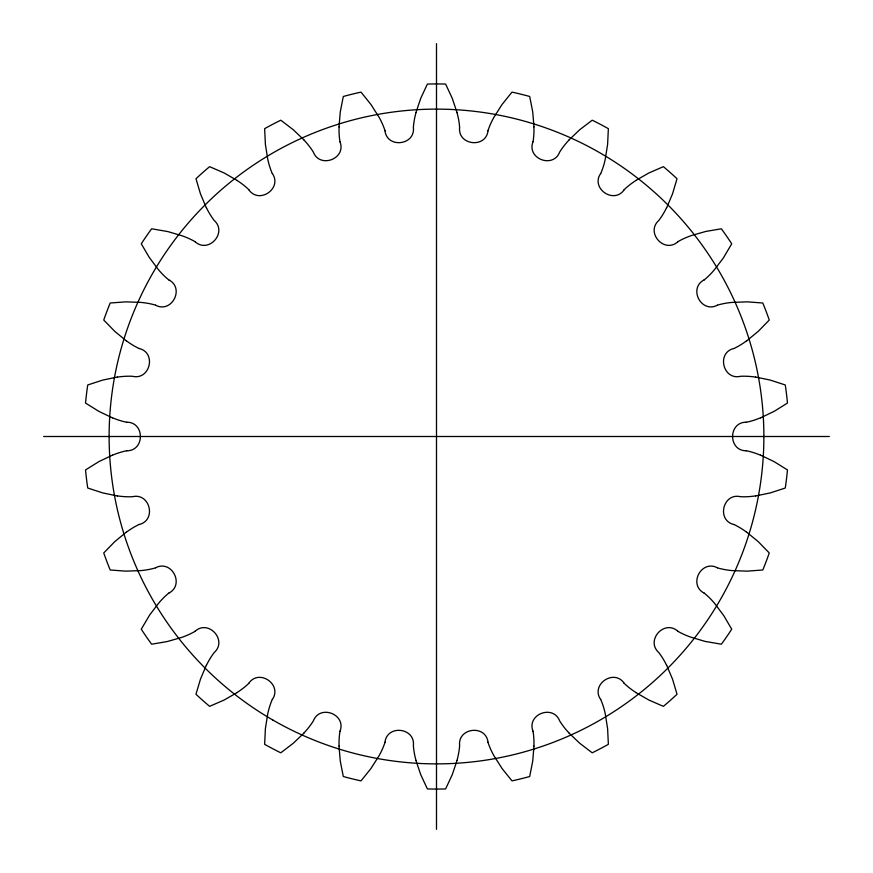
<?xml version="1.0" encoding="UTF-8"?>
<svg xmlns="http://www.w3.org/2000/svg" width="873" height="873" viewBox="0 0 873 873"><rect width="100%" height="100%" fill="white"/><g stroke="black" fill="none" stroke-linecap="round" stroke-linejoin="round"><path stroke-width="1.31" d="M339.008 126.901L340.274 111.93L343.307 96.477A352.561 352.561 0 0 1 361.007 92.123L370.872 104.389L378.947 117.058A76.682 76.682 0 0 1 385.058 130.775M533.992 746.099L532.726 761.07L529.693 776.523A352.561 352.561 0 0 1 511.993 780.877L502.128 768.611L494.053 755.942A76.682 76.682 0 0 1 487.942 742.225M340.055 731.127C346.461 714.201 319.747 704.075 313.309 720.989A77.402 77.402 0 0 1 304.11 732.829M532.945 141.873C526.539 158.799 553.253 168.926 559.691 152.011A77.402 77.402 0 0 1 568.89 140.171M415.941 112.562L420.742 98.333L427.388 84.059A352.561 352.561 0 0 1 445.612 84.059L452.258 98.333L457.059 112.562M457.059 760.438L452.258 774.667L445.612 788.941A352.561 352.561 0 0 1 427.388 788.941L420.742 774.667L415.941 760.438M488.029 130.797C485.825 148.759 457.474 145.322 459.635 127.349A76.682 76.682 0 0 0 456.994 112.584M384.971 742.203C387.176 724.241 415.526 727.678 413.366 745.651A76.682 76.682 0 0 0 416.006 760.416M272.354 699.491C282.612 684.585 259.106 668.358 248.805 683.243M600.646 173.509C590.388 188.415 613.894 204.642 624.195 189.757M206.301 665.335L200.463 679.172L195.967 694.264A352.561 352.561 0 0 0 209.607 706.344L224.045 700.07L237.085 692.605M666.699 207.665L672.537 193.828L677.033 178.736A352.561 352.561 0 0 0 663.393 166.656L648.955 172.93L635.915 180.395M568.836 140.117L579.705 129.75L592.221 120.19A352.561 352.561 0 0 1 608.361 128.669L607.608 144.394L605.251 159.224A76.682 76.682 0 0 1 600.733 173.552M304.164 732.884L293.295 743.25L280.779 752.81A352.561 352.561 0 0 1 264.639 744.331L265.392 728.606L267.749 713.776A76.682 76.682 0 0 1 272.267 699.448M168.936 593.083C184.956 584.648 171.675 559.364 155.645 567.756M704.064 279.917C688.044 288.352 701.325 313.636 717.355 305.244M126.323 532.137L114.723 541.686L103.734 552.958A352.561 352.561 0 0 0 110.194 569.993L125.898 571.149L140.913 570.593A77.402 77.402 0 0 0 155.667 567.843M746.677 340.863L758.277 331.314L769.266 320.042A352.561 352.561 0 0 0 762.806 303.007L747.102 301.851L732.087 302.407A77.402 77.402 0 0 0 717.333 305.157M677.786 241.843C664.222 253.836 645.278 232.458 658.82 220.433A76.682 76.682 0 0 0 666.634 207.632M195.214 631.157C208.778 619.164 227.722 640.542 214.18 652.567A76.682 76.682 0 0 0 206.366 665.368M139.244 524.498C156.802 520.144 149.97 492.416 132.39 496.726A77.402 77.402 0 0 1 117.418 495.886M733.756 348.502C716.198 352.856 723.03 380.584 740.61 376.274A77.402 77.402 0 0 1 755.582 377.114M112.453 455.128L98.9 461.621L85.532 469.936A352.561 352.561 0 0 0 87.726 488.029L102.698 492.907L117.408 495.962M760.547 417.872L774.1 411.379L787.468 403.064A352.561 352.561 0 0 0 785.274 384.971L770.302 380.093L755.592 377.038M126.814 450.806C144.918 450.784 144.918 422.216 126.814 422.194M746.186 422.194C728.082 422.216 728.082 450.784 746.186 450.806M117.408 377.038L102.698 380.093L87.726 384.971A352.561 352.561 0 0 0 85.532 403.064L98.9 411.379L112.453 417.872M755.592 495.962L770.302 492.907L785.274 488.029A352.561 352.561 0 0 0 787.468 469.936L774.1 461.621L760.547 455.128M43.65 436.5L829.35 436.5M155.645 305.244C171.675 313.636 184.956 288.352 168.936 279.917M717.355 567.756C701.325 559.364 688.044 584.648 704.064 593.083M733.756 524.498C716.198 520.144 723.03 492.416 740.61 496.726A76.682 76.682 0 0 0 755.582 495.886M139.244 348.502C156.802 352.856 149.97 380.584 132.39 376.274A76.682 76.682 0 0 0 117.418 377.114M195.214 241.843C208.778 253.836 227.722 232.458 214.18 220.433A77.402 77.402 0 0 1 206.366 207.632M677.786 631.157C664.222 619.164 645.278 640.542 658.82 652.567A77.402 77.402 0 0 1 666.634 665.368M237.085 180.395L224.045 172.93L209.607 166.656A352.561 352.561 0 0 0 195.967 178.736L200.463 193.828L206.301 207.665M635.915 692.605L648.955 700.07L663.393 706.344A352.561 352.561 0 0 0 677.033 694.264L672.537 679.172L666.699 665.335M746.677 532.137L758.277 541.686L769.266 552.958A352.561 352.561 0 0 1 762.806 569.993L747.102 571.149L732.087 570.593A76.682 76.682 0 0 1 717.333 567.843M126.323 340.863L114.723 331.314L103.734 320.042A352.561 352.561 0 0 1 110.194 303.007L125.898 301.851L140.913 302.407A76.682 76.682 0 0 1 155.667 305.157M248.805 189.757C259.106 204.642 282.612 188.415 272.354 173.509M624.195 683.243C613.894 668.358 590.388 684.585 600.646 699.491M304.164 140.117L293.295 129.75L280.779 120.19A352.561 352.561 0 0 0 264.639 128.669L265.392 144.394L267.749 159.224A77.402 77.402 0 0 0 272.267 173.552M568.836 732.884L579.705 743.25L592.221 752.81A352.561 352.561 0 0 0 608.361 744.331L607.608 728.606L605.251 713.776A77.402 77.402 0 0 0 600.733 699.448M384.971 130.797C387.176 148.759 415.526 145.322 413.366 127.349A77.402 77.402 0 0 1 416.006 112.584M488.029 742.203C485.825 724.241 457.474 727.678 459.635 745.651A77.402 77.402 0 0 1 456.994 760.416M532.945 731.127C526.539 714.201 553.253 704.075 559.691 720.989A76.682 76.682 0 0 0 568.89 732.829M340.055 141.873C346.461 158.799 319.747 168.926 313.309 152.011A76.682 76.682 0 0 0 304.11 140.171M533.992 126.901L532.726 111.93L529.693 96.477A352.561 352.561 0 0 0 511.993 92.123L502.128 104.389L494.053 117.058A77.402 77.402 0 0 0 487.931 130.764M339.008 746.099L340.274 761.07L343.307 776.523A352.561 352.561 0 0 0 361.007 780.877L370.872 768.611L378.947 755.942A77.402 77.402 0 0 0 385.069 742.236M436.5 43.65L436.5 829.35M733.8 524.411A76.682 76.682 0 0 1 746.633 532.203M746.197 450.708A77.402 77.402 0 0 1 760.525 455.204M760.525 417.796A76.682 76.682 0 0 1 746.197 422.292M746.633 340.797A76.682 76.682 0 0 1 733.8 348.589M704.118 279.993A76.682 76.682 0 0 0 714.714 269.364L723.368 257.961L731.727 243.796A352.561 352.561 0 0 0 721.371 228.791L705.853 231.432L691.416 235.557A77.402 77.402 0 0 0 677.732 241.766M624.119 189.692A77.402 77.402 0 0 1 635.959 180.46M533.916 126.901A76.682 76.682 0 0 1 533.032 141.884M339.968 141.884A77.402 77.402 0 0 1 339.084 126.901M237.041 180.46A76.682 76.682 0 0 1 248.87 189.692M195.257 241.766A76.682 76.682 0 0 0 181.562 235.634L167.845 231.585L151.629 228.791A352.561 352.561 0 0 0 141.273 243.796L149.239 257.371L158.22 269.408A77.402 77.402 0 0 0 168.871 279.993M139.2 348.589A77.402 77.402 0 0 1 126.367 340.797M126.803 422.292A77.402 77.402 0 0 1 112.475 417.796M112.475 455.204A76.682 76.682 0 0 1 126.803 450.708M126.367 532.203A76.682 76.682 0 0 1 139.2 524.411M168.882 593.007A76.682 76.682 0 0 0 158.286 603.636L149.632 615.039L141.273 629.204A352.561 352.561 0 0 0 151.629 644.209L167.147 641.568L181.584 637.443A77.402 77.402 0 0 0 195.268 631.234M248.881 683.308A77.402 77.402 0 0 1 237.041 692.54M339.084 746.099A76.682 76.682 0 0 1 339.968 731.116M533.032 731.116A77.402 77.402 0 0 1 533.916 746.099M635.959 692.54A76.682 76.682 0 0 1 624.13 683.308M677.743 631.234A76.682 76.682 0 0 0 691.438 637.366L705.155 641.415L721.371 644.209A352.561 352.561 0 0 0 731.727 629.204L723.761 615.629L714.78 603.592A77.402 77.402 0 0 0 704.129 593.007M272.812 720.018A327.375 327.375 0 0 0 763.875 436.5A327.375 327.375 0 0 0 272.812 152.982A327.375 327.375 0 0 0 272.812 720.018"/></g></svg>
